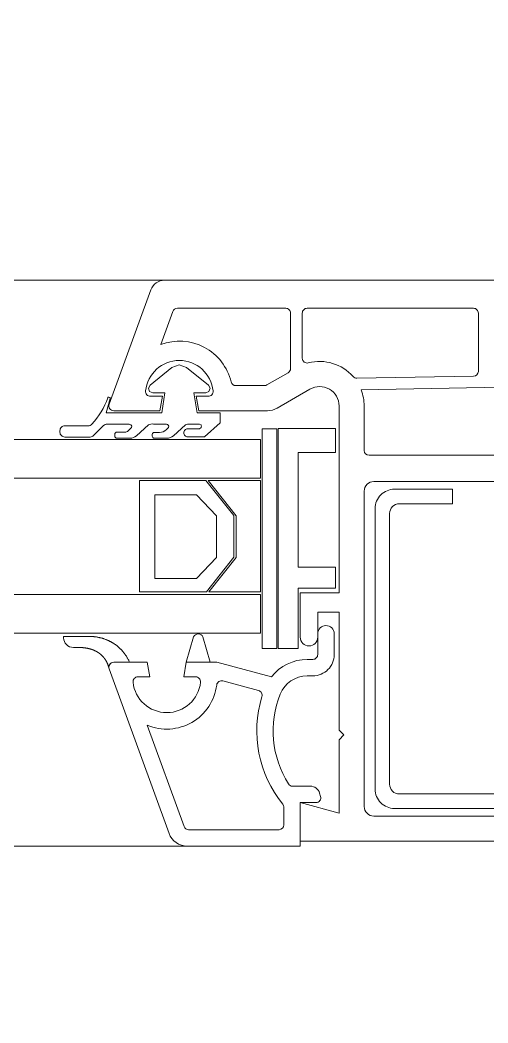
# Model space of a CAD drawing. Header units: millimetres. Extents: x 14753 to 45183, y 5640 to 19518.
# Drawn here: x 41549.9 to 41560.91, y 18254.61 to 18278.21 of the extents above; entities that cross this region are included whole.
import ezdxf

# ---------------------------------------------------------------- set-up
doc = ezdxf.new("R2010")
doc.units = ezdxf.units.MM
doc.linetypes.add('DASHDOT2', pattern=[0.5, 0.25, -0.125, 0, -0.125])
doc.linetypes.add('HIDDEN', pattern=[0.375, 0.25, -0.125])
for name, color, linetype in [('5', 5, 'HIDDEN'), ('CAM', 132, 'Continuous'), ('tarama', 253, 'Continuous')]:
    doc.layers.add(name, color=color, linetype=linetype)
doc.layers.add('pvc', color=253, linetype='Continuous', lineweight=9)

# ---------------------------------------------------------------- blocks, each defined once
blk = doc.blocks.new('A$C1A495F32')
at = {"layer": 'CAM', "lineweight": 5}
for points in [[(2.21912, 3.80201), (3.69153, 3.80201), (3.69153, 3.79187), (2.21912, 3.79187), (2.21912, 3.80201)], [(2.21912, 3.76148), (2.21912, 3.75135), (3.69153, 3.75135), (3.69153, 3.76148), (2.21912, 3.76148)]]:
    blk.add_lwpolyline(points, close=True, dxfattribs=at)
at = {"layer": 'pvc'}
for p, q in [((2.24424, 3.84366), (3.66641, 3.84366)), ((3.67236, 3.69563), (2.23829, 3.69563))]:
    blk.add_line(p, q, dxfattribs=at)
blk.add_lwpolyline([(3.83359, 3.84366), (3.66641, 3.84366, 0.315299), (3.66284, 3.84116), (3.65193, 3.8112, 0.520567), (3.65312, 3.8095), (3.6652, 3.8095), (3.66587, 3.81329), (3.66274, 3.81329, -0.443866), (3.66148, 3.81468, -0.904534), (3.67911, 3.81468, -0.443866), (3.67785, 3.81329), (3.67472, 3.81329), (3.67539, 3.8095), (3.69331, 3.8095, 0.131652), (3.69585, 3.81018), (3.70445, 3.81515, -0.57735), (3.71204, 3.81076), (3.71204, 3.76193), (3.70192, 3.76193), (3.70192, 3.75029, 1), (3.70648, 3.75029), (3.70648, 3.75687), (3.71205, 3.75687), (3.71205, 3.726), (3.71331, 3.72473), (3.71205, 3.72347), (3.71205, 3.7043), (3.70192, 3.70702), (3.70192, 3.6969), (3.79808, 3.6969)], format="xyb", dxfattribs=at)
blk.add_lwpolyline([(3.83359, 3.84366), (3.66641, 3.84366, 0.315299), (3.66284, 3.84116), (3.65193, 3.8112, 0.520567), (3.65312, 3.8095), (3.6652, 3.8095), (3.66587, 3.81329), (3.66274, 3.81329, -0.443866), (3.66148, 3.81468, -0.904534), (3.67911, 3.81468, -0.443866), (3.67785, 3.81329), (3.67472, 3.81329), (3.67539, 3.8095), (3.69331, 3.8095, 0.131652), (3.69585, 3.81018), (3.70445, 3.81515, -0.57735), (3.71204, 3.81076), (3.71204, 3.76193), (3.70192, 3.76193), (3.70192, 3.75029, 1), (3.70648, 3.75029), (3.70648, 3.75687), (3.71205, 3.75687), (3.71205, 3.726), (3.71331, 3.72473), (3.71205, 3.72347), (3.71205, 3.7043), (3.70192, 3.70702), (3.70192, 3.6969), (3.79808, 3.6969)], format="xyb", dxfattribs=at)
blk.add_lwpolyline([(3.83359, 3.84366), (3.66641, 3.84366, 0.315299), (3.66284, 3.84116), (3.65193, 3.8112, 0.520567), (3.65312, 3.8095), (3.6652, 3.8095), (3.66587, 3.81329), (3.66274, 3.81329, -0.443866), (3.66148, 3.81468, -0.904534), (3.67911, 3.81468, -0.443866), (3.67785, 3.81329), (3.67472, 3.81329), (3.67539, 3.8095), (3.69331, 3.8095, 0.131652), (3.69585, 3.81018), (3.70445, 3.81515, -0.57735), (3.71204, 3.81076), (3.71204, 3.76193), (3.70192, 3.76193), (3.70192, 3.75029, 1), (3.70648, 3.75029), (3.70648, 3.75687), (3.71205, 3.75687), (3.71205, 3.726), (3.71331, 3.72473), (3.71205, 3.72347), (3.71205, 3.7043), (3.70192, 3.70702), (3.70192, 3.6969), (3.79808, 3.6969)], format="xyb", dxfattribs=at)
blk.add_lwpolyline([(3.83359, 3.84366), (3.66641, 3.84366, 0.315299), (3.66284, 3.84116), (3.65193, 3.8112, 0.520567), (3.65312, 3.8095), (3.6652, 3.8095), (3.66587, 3.81329), (3.66274, 3.81329, -0.443866), (3.66148, 3.81468, -0.904534), (3.67911, 3.81468, -0.443866), (3.67785, 3.81329), (3.67472, 3.81329), (3.67539, 3.8095), (3.69331, 3.8095, 0.131652), (3.69585, 3.81018), (3.70445, 3.81515, -0.57735), (3.71204, 3.81076), (3.71204, 3.76193), (3.70192, 3.76193), (3.70192, 3.75029, 1), (3.70648, 3.75029), (3.70648, 3.75687), (3.71205, 3.75687), (3.71205, 3.726), (3.71331, 3.72473), (3.71205, 3.72347), (3.71205, 3.7043), (3.70192, 3.70702), (3.70192, 3.6969), (3.79808, 3.6969)], format="xyb", dxfattribs=at)
for points in [[(3.68383, 3.81705, 0.450092), (3.66544, 3.82684), (3.66858, 3.83549, -0.315299), (3.66977, 3.83632), (3.69813, 3.83632, -0.414214), (3.6994, 3.83505), (3.6994, 3.82055, -0.267949), (3.69876, 3.81946), (3.6932, 3.81625, -0.131653), (3.69257, 3.81608), (3.68506, 3.81608, -0.346804)], [(3.74724, 3.81856, 0.409111), (3.74848, 3.81982), (3.74848, 3.83505, 0.414214), (3.74722, 3.83632), (3.7037, 3.83632, 0.414214), (3.70243, 3.83505), (3.70243, 3.82324, 0.491786), (3.70402, 3.82202, -0.283854), (3.71572, 3.81845, 0.220037), (3.71669, 3.81803)], [(3.65218, 3.81269), (3.65119, 3.80893), (3.66571, 3.80893), (3.6665, 3.81416), (3.66337, 3.81416), (3.66252, 3.81453), (3.6622, 3.81538), (3.66262, 3.8162), (3.66837, 3.82079), (3.67026, 3.82148), (3.67214, 3.82079), (3.67792, 3.8162), (3.67832, 3.81538), (3.678, 3.81453), (3.67718, 3.81416), (3.67411, 3.81416), (3.67498, 3.80893), (3.68096, 3.80893), (3.68096, 3.80639), (3.67686, 3.8027), (3.67248, 3.8027, -0.414214), (3.67147, 3.80372), (3.67147, 3.80375, -0.414214), (3.67248, 3.80476), (3.67555, 3.80476), (3.67596, 3.80512, 0.256442), (3.67597, 3.80584), (3.67552, 3.806), (3.673, 3.806, 0.200244), (3.6719, 3.80579), (3.66872, 3.80298, -0.182831), (3.66704, 3.80234), (3.66371, 3.80234, -0.414214), (3.6632, 3.80285), (3.6632, 3.80333, -0.414214), (3.66371, 3.80384), (3.66512, 3.80384, 0.198912), (3.66691, 3.80458), (3.66745, 3.80512), (3.6675, 3.80552, 0.324018), (3.66668, 3.806), (3.66355, 3.806, 0.227955), (3.66225, 3.80579), (3.65906, 3.80297, -0.182831), (3.65738, 3.80234), (3.65392, 3.80234, -0.414214), (3.65342, 3.80284), (3.65342, 3.80341, -0.414214), (3.65392, 3.80391), (3.65602, 3.80391, 0.193544), (3.6569, 3.80427), (3.6578, 3.80512), (3.65785, 3.80552, 0.266487), (3.65716, 3.806), (3.65137, 3.806, 0.200732), (3.65045, 3.80562), (3.64788, 3.80301, -0.200732), (3.64698, 3.80264), (3.64034, 3.80264, -0.414214), (3.63907, 3.8039), (3.63907, 3.8043, -0.414214), (3.64034, 3.80556), (3.64646, 3.80556, 0.222295), (3.64744, 3.80602, 0.103845), (3.65157, 3.81292, -0.417627), (3.65189, 3.81307), (3.65203, 3.81302, -0.426607)], [(3.65218, 3.81269), (3.65119, 3.80893), (3.66571, 3.80893), (3.6665, 3.81416), (3.66337, 3.81416), (3.66252, 3.81453), (3.6622, 3.81538), (3.66262, 3.8162), (3.66837, 3.82079), (3.67026, 3.82148), (3.67214, 3.82079), (3.67792, 3.8162), (3.67832, 3.81538), (3.678, 3.81453), (3.67718, 3.81416), (3.67411, 3.81416), (3.67498, 3.80893), (3.68096, 3.80893), (3.68096, 3.80639), (3.67686, 3.8027), (3.67248, 3.8027, -0.414214), (3.67147, 3.80372), (3.67147, 3.80375, -0.414214), (3.67248, 3.80476), (3.67555, 3.80476), (3.67596, 3.80512, 0.256442), (3.67597, 3.80584), (3.67552, 3.806), (3.673, 3.806, 0.200244), (3.6719, 3.80579), (3.66872, 3.80298, -0.182831), (3.66704, 3.80234), (3.66371, 3.80234, -0.414214), (3.6632, 3.80285), (3.6632, 3.80333, -0.414214), (3.66371, 3.80384), (3.66512, 3.80384, 0.198912), (3.66691, 3.80458), (3.66745, 3.80512), (3.6675, 3.80552, 0.324018), (3.66668, 3.806), (3.66355, 3.806, 0.227955), (3.66225, 3.80579), (3.65906, 3.80297, -0.182831), (3.65738, 3.80234), (3.65392, 3.80234, -0.414214), (3.65342, 3.80284), (3.65342, 3.80341, -0.414214), (3.65392, 3.80391), (3.65602, 3.80391, 0.193544), (3.6569, 3.80427), (3.6578, 3.80512), (3.65785, 3.80552, 0.266487), (3.65716, 3.806), (3.65137, 3.806, 0.200732), (3.65045, 3.80562), (3.64788, 3.80301, -0.200732), (3.64698, 3.80264), (3.64034, 3.80264, -0.414214), (3.63907, 3.8039), (3.63907, 3.8043, -0.414214), (3.64034, 3.80556), (3.64646, 3.80556, 0.222295), (3.64744, 3.80602, 0.103845), (3.65157, 3.81292, -0.417627), (3.65189, 3.81307), (3.65203, 3.81302, -0.426607)], [(3.65218, 3.81269), (3.65119, 3.80893), (3.66571, 3.80893), (3.6665, 3.81416), (3.66337, 3.81416), (3.66252, 3.81453), (3.6622, 3.81538), (3.66262, 3.8162), (3.66837, 3.82079), (3.67026, 3.82148), (3.67214, 3.82079), (3.67792, 3.8162), (3.67832, 3.81538), (3.678, 3.81453), (3.67718, 3.81416), (3.67411, 3.81416), (3.67498, 3.80893), (3.68096, 3.80893), (3.68096, 3.80639), (3.67686, 3.8027), (3.67248, 3.8027, -0.414214), (3.67147, 3.80372), (3.67147, 3.80375, -0.414214), (3.67248, 3.80476), (3.67555, 3.80476), (3.67596, 3.80512, 0.256442), (3.67597, 3.80584), (3.67552, 3.806), (3.673, 3.806, 0.200244), (3.6719, 3.80579), (3.66872, 3.80298, -0.182831), (3.66704, 3.80234), (3.66371, 3.80234, -0.414214), (3.6632, 3.80285), (3.6632, 3.80333, -0.414214), (3.66371, 3.80384), (3.66512, 3.80384, 0.198912), (3.66691, 3.80458), (3.66745, 3.80512), (3.6675, 3.80552, 0.324018), (3.66668, 3.806), (3.66355, 3.806, 0.227955), (3.66225, 3.80579), (3.65906, 3.80297, -0.182831), (3.65738, 3.80234), (3.65392, 3.80234, -0.414214), (3.65342, 3.80284), (3.65342, 3.80341, -0.414214), (3.65392, 3.80391), (3.65602, 3.80391, 0.193544), (3.6569, 3.80427), (3.6578, 3.80512), (3.65785, 3.80552, 0.266487), (3.65716, 3.806), (3.65137, 3.806, 0.200732), (3.65045, 3.80562), (3.64788, 3.80301, -0.200732), (3.64698, 3.80264), (3.64034, 3.80264, -0.414214), (3.63907, 3.8039), (3.63907, 3.8043, -0.414214), (3.64034, 3.80556), (3.64646, 3.80556, 0.222295), (3.64744, 3.80602, 0.103845), (3.65157, 3.81292, -0.417627), (3.65189, 3.81307), (3.65203, 3.81302, -0.426607)], [(3.65218, 3.81269), (3.65119, 3.80893), (3.66571, 3.80893), (3.6665, 3.81416), (3.66337, 3.81416), (3.66252, 3.81453), (3.6622, 3.81538), (3.66262, 3.8162), (3.66837, 3.82079), (3.67026, 3.82148), (3.67214, 3.82079), (3.67792, 3.8162), (3.67832, 3.81538), (3.678, 3.81453), (3.67718, 3.81416), (3.67411, 3.81416), (3.67498, 3.80893), (3.68096, 3.80893), (3.68096, 3.80639), (3.67686, 3.8027), (3.67248, 3.8027, -0.414214), (3.67147, 3.80372), (3.67147, 3.80375, -0.414214), (3.67248, 3.80476), (3.67555, 3.80476), (3.67596, 3.80512, 0.256442), (3.67597, 3.80584), (3.67552, 3.806), (3.673, 3.806, 0.200244), (3.6719, 3.80579), (3.66872, 3.80298, -0.182831), (3.66704, 3.80234), (3.66371, 3.80234, -0.414214), (3.6632, 3.80285), (3.6632, 3.80333, -0.414214), (3.66371, 3.80384), (3.66512, 3.80384, 0.198912), (3.66691, 3.80458), (3.66745, 3.80512), (3.6675, 3.80552, 0.324018), (3.66668, 3.806), (3.66355, 3.806, 0.227955), (3.66225, 3.80579), (3.65906, 3.80297, -0.182831), (3.65738, 3.80234), (3.65392, 3.80234, -0.414214), (3.65342, 3.80284), (3.65342, 3.80341, -0.414214), (3.65392, 3.80391), (3.65602, 3.80391, 0.193544), (3.6569, 3.80427), (3.6578, 3.80512), (3.65785, 3.80552, 0.266487), (3.65716, 3.806), (3.65137, 3.806, 0.200732), (3.65045, 3.80562), (3.64788, 3.80301, -0.200732), (3.64698, 3.80264), (3.64034, 3.80264, -0.414214), (3.63907, 3.8039), (3.63907, 3.8043, -0.414214), (3.64034, 3.80556), (3.64646, 3.80556, 0.222295), (3.64744, 3.80602, 0.103845), (3.65157, 3.81292, -0.417627), (3.65189, 3.81307), (3.65203, 3.81302, -0.426607)], [(3.78011, 3.79786, 0.414214), (3.78138, 3.79912), (3.78138, 3.79912), (3.78138, 3.81076, -0.093612), (3.78218, 3.81501), (3.75, 3.81557), (3.71782, 3.81501, -0.093612), (3.71862, 3.81076), (3.71862, 3.79912, 0.414213), (3.71989, 3.79786)], [(3.71863, 3.70601), (3.71863, 3.78848, -0.414214), (3.72116, 3.79101), (3.77885, 3.79101, -0.414214), (3.78138, 3.78848), (3.78138, 3.70601, -0.414214), (3.77885, 3.70348), (3.72116, 3.70348, -0.414214)], [(3.72654, 3.70549), (3.77336, 3.70549, 0.414214), (3.77842, 3.71055), (3.77842, 3.78899), (3.77462, 3.78899), (3.77462, 3.71181, -0.414214), (3.77209, 3.70928), (3.72781, 3.70928, -0.414214), (3.72528, 3.71181), (3.72528, 3.78266, -0.414214), (3.72781, 3.78519), (3.74173, 3.78519), (3.74173, 3.78899), (3.72654, 3.78899, 0.414214), (3.72148, 3.78393), (3.72148, 3.71055, 0.414214)], [(3.69669, 3.7354), (3.69669, 3.7354, -0.307032), (3.70374, 3.74018), (3.70521, 3.74018, 0.414214), (3.71078, 3.74574), (3.71078, 3.75118, 1), (3.70647, 3.75118), (3.70647, 3.74574, -0.414214), (3.70521, 3.74448), (3.70374, 3.74448, 0.231342), (3.69435, 3.73989), (3.68011, 3.74371), (3.6721, 3.74371), (3.67143, 3.73991), (3.67456, 3.73991, -0.443865), (3.67582, 3.73852, -0.904534), (3.65819, 3.73852, -0.443867), (3.65945, 3.73991), (3.65945, 3.73991), (3.66258, 3.73991), (3.66191, 3.74371), (3.65312, 3.74371, 0.520567), (3.65193, 3.74201), (3.6676, 3.69896, 0.315299), (3.67236, 3.69563), (3.70192, 3.69563), (3.70192, 3.70702), (3.70603, 3.70702, 0.504041), (3.70724, 3.70865), (3.70698, 3.70953, 0.329751), (3.70456, 3.71132), (3.69988, 3.71132, -0.258321), (3.69881, 3.71191, -0.239114), (3.69669, 3.7354)], [(3.69669, 3.7354), (3.69669, 3.7354, -0.307032), (3.70374, 3.74018), (3.70521, 3.74018, 0.414214), (3.71078, 3.74574), (3.71078, 3.75118, 1), (3.70647, 3.75118), (3.70647, 3.74574, -0.414214), (3.70521, 3.74448), (3.70374, 3.74448, 0.231342), (3.69435, 3.73989), (3.68011, 3.74371), (3.6721, 3.74371), (3.67143, 3.73991), (3.67456, 3.73991, -0.443865), (3.67582, 3.73852, -0.904534), (3.65819, 3.73852, -0.443867), (3.65945, 3.73991), (3.65945, 3.73991), (3.66258, 3.73991), (3.66191, 3.74371), (3.65312, 3.74371, 0.520567), (3.65193, 3.74201), (3.6676, 3.69896, 0.315299), (3.67236, 3.69563), (3.70192, 3.69563), (3.70192, 3.70702), (3.70603, 3.70702, 0.504041), (3.70724, 3.70865), (3.70698, 3.70953, 0.329751), (3.70456, 3.71132), (3.69988, 3.71132, -0.258321), (3.69881, 3.71191, -0.239114), (3.69669, 3.7354)], [(3.69669, 3.7354), (3.69669, 3.7354, -0.307032), (3.70374, 3.74018), (3.70521, 3.74018, 0.414214), (3.71078, 3.74574), (3.71078, 3.75118, 1), (3.70647, 3.75118), (3.70647, 3.74574, -0.414214), (3.70521, 3.74448), (3.70374, 3.74448, 0.231342), (3.69435, 3.73989), (3.68011, 3.74371), (3.6721, 3.74371), (3.67143, 3.73991), (3.67456, 3.73991, -0.443865), (3.67582, 3.73852, -0.904534), (3.65819, 3.73852, -0.443867), (3.65945, 3.73991), (3.65945, 3.73991), (3.66258, 3.73991), (3.66191, 3.74371), (3.65312, 3.74371, 0.520567), (3.65193, 3.74201), (3.6676, 3.69896, 0.315299), (3.67236, 3.69563), (3.70192, 3.69563), (3.70192, 3.70702), (3.70603, 3.70702, 0.504041), (3.70724, 3.70865), (3.70698, 3.70953, 0.329751), (3.70456, 3.71132), (3.69988, 3.71132, -0.258321), (3.69881, 3.71191, -0.239114), (3.69669, 3.7354)], [(3.69669, 3.7354), (3.69669, 3.7354, -0.307032), (3.70374, 3.74018), (3.70521, 3.74018, 0.414214), (3.71078, 3.74574), (3.71078, 3.75118, 1), (3.70647, 3.75118), (3.70647, 3.74574, -0.414214), (3.70521, 3.74448), (3.70374, 3.74448, 0.231342), (3.69435, 3.73989), (3.68011, 3.74371), (3.6721, 3.74371), (3.67143, 3.73991), (3.67456, 3.73991, -0.443865), (3.67582, 3.73852, -0.904534), (3.65819, 3.73852, -0.443867), (3.65945, 3.73991), (3.65945, 3.73991), (3.66258, 3.73991), (3.66191, 3.74371), (3.65312, 3.74371, 0.520567), (3.65193, 3.74201), (3.6676, 3.69896, 0.315299), (3.67236, 3.69563), (3.70192, 3.69563), (3.70192, 3.70702), (3.70603, 3.70702, 0.504041), (3.70724, 3.70865), (3.70698, 3.70953, 0.329751), (3.70456, 3.71132), (3.69988, 3.71132, -0.258321), (3.69881, 3.71191, -0.239114), (3.69669, 3.7354)], [(3.6721, 3.74371), (3.67402, 3.75037, -0.630096), (3.67647, 3.75037), (3.67839, 3.74371)], [(3.6721, 3.74371), (3.67402, 3.75037, -0.630096), (3.67647, 3.75037), (3.67839, 3.74371)], [(3.6721, 3.74371), (3.67402, 3.75037, -0.630096), (3.67647, 3.75037), (3.67839, 3.74371)], [(3.6721, 3.74371), (3.67402, 3.75037, -0.630096), (3.67647, 3.75037), (3.67839, 3.74371)], [(3.65046, 3.74506), (3.65043, 3.74509), (3.6504, 3.74512), (3.65037, 3.74516), (3.65035, 3.74519), (3.65032, 3.74522), (3.65028, 3.74526), (3.65024, 3.74531), (3.65021, 3.74534), (3.65017, 3.74537), (3.65013, 3.74542), (3.6501, 3.74545), (3.65006, 3.74549), (3.65002, 3.74552), (3.64998, 3.74556), (3.64994, 3.7456), (3.64991, 3.74562), (3.64987, 3.74567), (3.64984, 3.74569), (3.64981, 3.74572), (3.64976, 3.74576), (3.64972, 3.7458), (3.64968, 3.74583), (3.64965, 3.74585), (3.64962, 3.74588), (3.64958, 3.74591), (3.64955, 3.74593), (3.6495, 3.74597), (3.64948, 3.74599), (3.64943, 3.74603), (3.64939, 3.74605), (3.64935, 3.74608), (3.64932, 3.74611), (3.64928, 3.74614), (3.64924, 3.74616), (3.6492, 3.74619), (3.64917, 3.74621), (3.64913, 3.74624), (3.64908, 3.74627), (3.64904, 3.74629), (3.64901, 3.74631), (3.64897, 3.74634), (3.64894, 3.74636), (3.6489, 3.74638), (3.64888, 3.7464), (3.64884, 3.74642), (3.64881, 3.74644), (3.64877, 3.74646), (3.64873, 3.74649), (3.64869, 3.74651), (3.64864, 3.74653), (3.64859, 3.74656), (3.64855, 3.74658), (3.6485, 3.74661), (3.64846, 3.74663), (3.64843, 3.74665), (3.64839, 3.74667), (3.64835, 3.74668), (3.64832, 3.7467), (3.64826, 3.74673), (3.64824, 3.74674), (3.64818, 3.74676), (3.64812, 3.74679), (3.64807, 3.74681), (3.64804, 3.74683), (3.648, 3.74685), (3.64796, 3.74686), (3.64792, 3.74688), (3.64788, 3.7469), (3.64784, 3.74691), (3.64779, 3.74694), (3.64774, 3.74695), (3.64771, 3.74696), (3.64768, 3.74698), (3.64764, 3.74699), (3.64759, 3.74701), (3.64754, 3.74703), (3.6475, 3.74704), (3.64747, 3.74705), (3.64742, 3.74707), (3.64738, 3.74708), (3.64733, 3.7471), (3.64729, 3.74711), (3.64725, 3.74713), (3.6472, 3.74714), (3.64716, 3.74715), (3.64712, 3.74717), (3.64708, 3.74718), (3.64704, 3.74719), (3.647, 3.7472), (3.64696, 3.74721), (3.64692, 3.74722), (3.64688, 3.74723), (3.64684, 3.74725), (3.64679, 3.74726), (3.64676, 3.74727), (3.64671, 3.74728), (3.64666, 3.74729), (3.64662, 3.7473), (3.64657, 3.74731), (3.64653, 3.74732), (3.64647, 3.74734), (3.64643, 3.74734), (3.6464, 3.74735), (3.64636, 3.74736), (3.64633, 3.74737), (3.64628, 3.74738), (3.64623, 3.74739), (3.64618, 3.7474), (3.64613, 3.74741), (3.64608, 3.74741), (3.64604, 3.74742), (3.646, 3.74743), (3.64596, 3.74743), (3.6459, 3.74744), (3.64587, 3.74745), (3.64583, 3.74745), (3.64579, 3.74746), (3.64574, 3.74747), (3.64571, 3.74747), (3.64567, 3.74748), (3.64562, 3.74749), (3.64556, 3.74749), (3.64551, 3.7475), (3.64546, 3.74751), (3.64541, 3.74751), (3.64535, 3.74752), (3.64531, 3.74752), (3.64527, 3.74753), (3.64519, 3.74753), (3.64513, 3.74754), (3.64506, 3.74755), (3.64501, 3.74755), (3.64495, 3.74756), (3.64489, 3.74756), (3.64485, 3.74756), (3.6448, 3.74757), (3.64475, 3.74757), (3.64469, 3.74757), (3.64464, 3.74757), (3.64458, 3.74758), (3.64455, 3.74758), (3.6445, 3.74758), (3.64445, 3.74758), (3.64439, 3.74758), (3.64432, 3.74759), (3.64427, 3.74759), (3.64422, 3.74759), (3.64418, 3.74759), (3.64412, 3.74759), (3.64407, 3.74759), (3.64402, 3.74759), (3.64397, 3.74759), (3.64392, 3.74759), (3.64385, 3.74759), (3.64257, 3.74759, -0.414214), (3.64004, 3.75012), (3.64004, 3.7505), (3.6472, 3.7505), (3.64748, 3.75048), (3.6478, 3.75045), (3.64797, 3.75043), (3.64806, 3.75042), (3.64816, 3.75041), (3.64836, 3.75038), (3.64863, 3.75034), (3.64881, 3.75031), (3.649, 3.75028), (3.64917, 3.75024), (3.64939, 3.75019), (3.64954, 3.75016), (3.6497, 3.75012), (3.64983, 3.75008), (3.64998, 3.75004), (3.65016, 3.74999), (3.65029, 3.74995), (3.65042, 3.74991), (3.65058, 3.74986), (3.6508, 3.74978), (3.65098, 3.74972), (3.65114, 3.74965), (3.65131, 3.74958), (3.65145, 3.74953), (3.65162, 3.74945), (3.65177, 3.74938), (3.65182, 3.74936), (3.65192, 3.74931), (3.65204, 3.74926), (3.65215, 3.7492), (3.65226, 3.74914), (3.65237, 3.74909), (3.65245, 3.74904), (3.65258, 3.74897), (3.65268, 3.74891), (3.65274, 3.74887), (3.65283, 3.74882), (3.65292, 3.74877), (3.65302, 3.74871), (3.65313, 3.74864), (3.65322, 3.74858), (3.65334, 3.7485), (3.65344, 3.74843), (3.65356, 3.74835), (3.65369, 3.74825), (3.65381, 3.74816), (3.65392, 3.74808), (3.65403, 3.748), (3.65413, 3.74791), (3.65424, 3.74782), (3.65433, 3.74774), (3.65441, 3.74767), (3.65451, 3.74759), (3.65458, 3.74752), (3.65466, 3.74745), (3.65475, 3.74737), (3.65484, 3.74728), (3.65493, 3.74719), (3.65497, 3.74715), (3.65508, 3.74704), (3.65516, 3.74696), (3.65524, 3.74687), (3.65531, 3.7468), (3.65537, 3.74672), (3.65547, 3.74661), (3.65554, 3.74653), (3.65563, 3.74643), (3.65572, 3.74631), (3.65579, 3.74623), (3.65585, 3.74615), (3.65596, 3.74601), (3.65606, 3.74588), (3.65614, 3.74575), (3.65624, 3.74562), (3.65633, 3.74549), (3.65643, 3.74533), (3.65652, 3.74518), (3.6566, 3.74505), (3.65669, 3.74489), (3.65677, 3.74476), (3.65684, 3.74463), (3.65692, 3.74448), (3.65698, 3.74435), (3.65704, 3.74424), (3.65711, 3.74409), (3.65717, 3.74395), (3.65721, 3.74387), (3.65725, 3.74378), (3.65728, 3.74371), (3.65312, 3.74371, 0.451432), (3.65187, 3.74228), (3.65186, 3.74233), (3.65185, 3.74235), (3.65184, 3.74239), (3.65183, 3.74242), (3.65181, 3.74248), (3.6518, 3.74252), (3.65179, 3.74257), (3.65177, 3.74261), (3.65176, 3.74265), (3.65175, 3.7427), (3.65173, 3.74274), (3.65172, 3.74279), (3.6517, 3.74285), (3.65168, 3.74291), (3.65166, 3.74297), (3.65164, 3.74301), (3.65163, 3.74304), (3.65161, 3.74308), (3.65158, 3.74316), (3.65157, 3.7432), (3.65155, 3.74325), (3.65153, 3.74329), (3.65152, 3.74333), (3.6515, 3.74337), (3.65149, 3.74339), (3.65145, 3.74348), (3.65143, 3.74352), (3.65142, 3.74356), (3.65139, 3.74361), (3.65138, 3.74364), (3.65135, 3.74369), (3.65133, 3.74373), (3.65131, 3.74378), (3.65127, 3.74384), (3.65125, 3.74388), (3.65122, 3.74394), (3.65119, 3.74399), (3.65116, 3.74406), (3.65113, 3.7441), (3.6511, 3.74416), (3.65106, 3.74422), (3.65104, 3.74425), (3.65102, 3.74429), (3.65098, 3.74435), (3.65095, 3.74439), (3.65093, 3.74442), (3.65089, 3.7445), (3.65086, 3.74453), (3.65083, 3.74457), (3.65079, 3.74463), (3.65076, 3.74467), (3.65073, 3.74471), (3.65071, 3.74475), (3.65068, 3.74479), (3.65064, 3.74484), (3.65061, 3.74488), (3.65058, 3.74491), (3.65056, 3.74494), (3.65053, 3.74497), (3.6505, 3.74501)], [(3.65046, 3.74506), (3.65043, 3.74509), (3.6504, 3.74512), (3.65037, 3.74516), (3.65035, 3.74519), (3.65032, 3.74522), (3.65028, 3.74526), (3.65024, 3.74531), (3.65021, 3.74534), (3.65017, 3.74537), (3.65013, 3.74542), (3.6501, 3.74545), (3.65006, 3.74549), (3.65002, 3.74552), (3.64998, 3.74556), (3.64994, 3.7456), (3.64991, 3.74562), (3.64987, 3.74567), (3.64984, 3.74569), (3.64981, 3.74572), (3.64976, 3.74576), (3.64972, 3.7458), (3.64968, 3.74583), (3.64965, 3.74585), (3.64962, 3.74588), (3.64958, 3.74591), (3.64955, 3.74593), (3.6495, 3.74597), (3.64948, 3.74599), (3.64943, 3.74603), (3.64939, 3.74605), (3.64935, 3.74608), (3.64932, 3.74611), (3.64928, 3.74614), (3.64924, 3.74616), (3.6492, 3.74619), (3.64917, 3.74621), (3.64913, 3.74624), (3.64908, 3.74627), (3.64904, 3.74629), (3.64901, 3.74631), (3.64897, 3.74634), (3.64894, 3.74636), (3.6489, 3.74638), (3.64888, 3.7464), (3.64884, 3.74642), (3.64881, 3.74644), (3.64877, 3.74646), (3.64873, 3.74649), (3.64869, 3.74651), (3.64864, 3.74653), (3.64859, 3.74656), (3.64855, 3.74658), (3.6485, 3.74661), (3.64846, 3.74663), (3.64843, 3.74665), (3.64839, 3.74667), (3.64835, 3.74668), (3.64832, 3.7467), (3.64826, 3.74673), (3.64824, 3.74674), (3.64818, 3.74676), (3.64812, 3.74679), (3.64807, 3.74681), (3.64804, 3.74683), (3.648, 3.74685), (3.64796, 3.74686), (3.64792, 3.74688), (3.64788, 3.7469), (3.64784, 3.74691), (3.64779, 3.74694), (3.64774, 3.74695), (3.64771, 3.74696), (3.64768, 3.74698), (3.64764, 3.74699), (3.64759, 3.74701), (3.64754, 3.74703), (3.6475, 3.74704), (3.64747, 3.74705), (3.64742, 3.74707), (3.64738, 3.74708), (3.64733, 3.7471), (3.64729, 3.74711), (3.64725, 3.74713), (3.6472, 3.74714), (3.64716, 3.74715), (3.64712, 3.74717), (3.64708, 3.74718), (3.64704, 3.74719), (3.647, 3.7472), (3.64696, 3.74721), (3.64692, 3.74722), (3.64688, 3.74723), (3.64684, 3.74725), (3.64679, 3.74726), (3.64676, 3.74727), (3.64671, 3.74728), (3.64666, 3.74729), (3.64662, 3.7473), (3.64657, 3.74731), (3.64653, 3.74732), (3.64647, 3.74734), (3.64643, 3.74734), (3.6464, 3.74735), (3.64636, 3.74736), (3.64633, 3.74737), (3.64628, 3.74738), (3.64623, 3.74739), (3.64618, 3.7474), (3.64613, 3.74741), (3.64608, 3.74741), (3.64604, 3.74742), (3.646, 3.74743), (3.64596, 3.74743), (3.6459, 3.74744), (3.64587, 3.74745), (3.64583, 3.74745), (3.64579, 3.74746), (3.64574, 3.74747), (3.64571, 3.74747), (3.64567, 3.74748), (3.64562, 3.74749), (3.64556, 3.74749), (3.64551, 3.7475), (3.64546, 3.74751), (3.64541, 3.74751), (3.64535, 3.74752), (3.64531, 3.74752), (3.64527, 3.74753), (3.64519, 3.74753), (3.64513, 3.74754), (3.64506, 3.74755), (3.64501, 3.74755), (3.64495, 3.74756), (3.64489, 3.74756), (3.64485, 3.74756), (3.6448, 3.74757), (3.64475, 3.74757), (3.64469, 3.74757), (3.64464, 3.74757), (3.64458, 3.74758), (3.64455, 3.74758), (3.6445, 3.74758), (3.64445, 3.74758), (3.64439, 3.74758), (3.64432, 3.74759), (3.64427, 3.74759), (3.64422, 3.74759), (3.64418, 3.74759), (3.64412, 3.74759), (3.64407, 3.74759), (3.64402, 3.74759), (3.64397, 3.74759), (3.64392, 3.74759), (3.64385, 3.74759), (3.64257, 3.74759, -0.414214), (3.64004, 3.75012), (3.64004, 3.7505), (3.6472, 3.7505), (3.64748, 3.75048), (3.6478, 3.75045), (3.64797, 3.75043), (3.64806, 3.75042), (3.64816, 3.75041), (3.64836, 3.75038), (3.64863, 3.75034), (3.64881, 3.75031), (3.649, 3.75028), (3.64917, 3.75024), (3.64939, 3.75019), (3.64954, 3.75016), (3.6497, 3.75012), (3.64983, 3.75008), (3.64998, 3.75004), (3.65016, 3.74999), (3.65029, 3.74995), (3.65042, 3.74991), (3.65058, 3.74986), (3.6508, 3.74978), (3.65098, 3.74972), (3.65114, 3.74965), (3.65131, 3.74958), (3.65145, 3.74953), (3.65162, 3.74945), (3.65177, 3.74938), (3.65182, 3.74936), (3.65192, 3.74931), (3.65204, 3.74926), (3.65215, 3.7492), (3.65226, 3.74914), (3.65237, 3.74909), (3.65245, 3.74904), (3.65258, 3.74897), (3.65268, 3.74891), (3.65274, 3.74887), (3.65283, 3.74882), (3.65292, 3.74877), (3.65302, 3.74871), (3.65313, 3.74864), (3.65322, 3.74858), (3.65334, 3.7485), (3.65344, 3.74843), (3.65356, 3.74835), (3.65369, 3.74825), (3.65381, 3.74816), (3.65392, 3.74808), (3.65403, 3.748), (3.65413, 3.74791), (3.65424, 3.74782), (3.65433, 3.74774), (3.65441, 3.74767), (3.65451, 3.74759), (3.65458, 3.74752), (3.65466, 3.74745), (3.65475, 3.74737), (3.65484, 3.74728), (3.65493, 3.74719), (3.65497, 3.74715), (3.65508, 3.74704), (3.65516, 3.74696), (3.65524, 3.74687), (3.65531, 3.7468), (3.65537, 3.74672), (3.65547, 3.74661), (3.65554, 3.74653), (3.65563, 3.74643), (3.65572, 3.74631), (3.65579, 3.74623), (3.65585, 3.74615), (3.65596, 3.74601), (3.65606, 3.74588), (3.65614, 3.74575), (3.65624, 3.74562), (3.65633, 3.74549), (3.65643, 3.74533), (3.65652, 3.74518), (3.6566, 3.74505), (3.65669, 3.74489), (3.65677, 3.74476), (3.65684, 3.74463), (3.65692, 3.74448), (3.65698, 3.74435), (3.65704, 3.74424), (3.65711, 3.74409), (3.65717, 3.74395), (3.65721, 3.74387), (3.65725, 3.74378), (3.65728, 3.74371), (3.65312, 3.74371, 0.451432), (3.65187, 3.74228), (3.65186, 3.74233), (3.65185, 3.74235), (3.65184, 3.74239), (3.65183, 3.74242), (3.65181, 3.74248), (3.6518, 3.74252), (3.65179, 3.74257), (3.65177, 3.74261), (3.65176, 3.74265), (3.65175, 3.7427), (3.65173, 3.74274), (3.65172, 3.74279), (3.6517, 3.74285), (3.65168, 3.74291), (3.65166, 3.74297), (3.65164, 3.74301), (3.65163, 3.74304), (3.65161, 3.74308), (3.65158, 3.74316), (3.65157, 3.7432), (3.65155, 3.74325), (3.65153, 3.74329), (3.65152, 3.74333), (3.6515, 3.74337), (3.65149, 3.74339), (3.65145, 3.74348), (3.65143, 3.74352), (3.65142, 3.74356), (3.65139, 3.74361), (3.65138, 3.74364), (3.65135, 3.74369), (3.65133, 3.74373), (3.65131, 3.74378), (3.65127, 3.74384), (3.65125, 3.74388), (3.65122, 3.74394), (3.65119, 3.74399), (3.65116, 3.74406), (3.65113, 3.7441), (3.6511, 3.74416), (3.65106, 3.74422), (3.65104, 3.74425), (3.65102, 3.74429), (3.65098, 3.74435), (3.65095, 3.74439), (3.65093, 3.74442), (3.65089, 3.7445), (3.65086, 3.74453), (3.65083, 3.74457), (3.65079, 3.74463), (3.65076, 3.74467), (3.65073, 3.74471), (3.65071, 3.74475), (3.65068, 3.74479), (3.65064, 3.74484), (3.65061, 3.74488), (3.65058, 3.74491), (3.65056, 3.74494), (3.65053, 3.74497), (3.6505, 3.74501)], [(3.65046, 3.74506), (3.65043, 3.74509), (3.6504, 3.74512), (3.65037, 3.74516), (3.65035, 3.74519), (3.65032, 3.74522), (3.65028, 3.74526), (3.65024, 3.74531), (3.65021, 3.74534), (3.65017, 3.74537), (3.65013, 3.74542), (3.6501, 3.74545), (3.65006, 3.74549), (3.65002, 3.74552), (3.64998, 3.74556), (3.64994, 3.7456), (3.64991, 3.74562), (3.64987, 3.74567), (3.64984, 3.74569), (3.64981, 3.74572), (3.64976, 3.74576), (3.64972, 3.7458), (3.64968, 3.74583), (3.64965, 3.74585), (3.64962, 3.74588), (3.64958, 3.74591), (3.64955, 3.74593), (3.6495, 3.74597), (3.64948, 3.74599), (3.64943, 3.74603), (3.64939, 3.74605), (3.64935, 3.74608), (3.64932, 3.74611), (3.64928, 3.74614), (3.64924, 3.74616), (3.6492, 3.74619), (3.64917, 3.74621), (3.64913, 3.74624), (3.64908, 3.74627), (3.64904, 3.74629), (3.64901, 3.74631), (3.64897, 3.74634), (3.64894, 3.74636), (3.6489, 3.74638), (3.64888, 3.7464), (3.64884, 3.74642), (3.64881, 3.74644), (3.64877, 3.74646), (3.64873, 3.74649), (3.64869, 3.74651), (3.64864, 3.74653), (3.64859, 3.74656), (3.64855, 3.74658), (3.6485, 3.74661), (3.64846, 3.74663), (3.64843, 3.74665), (3.64839, 3.74667), (3.64835, 3.74668), (3.64832, 3.7467), (3.64826, 3.74673), (3.64824, 3.74674), (3.64818, 3.74676), (3.64812, 3.74679), (3.64807, 3.74681), (3.64804, 3.74683), (3.648, 3.74685), (3.64796, 3.74686), (3.64792, 3.74688), (3.64788, 3.7469), (3.64784, 3.74691), (3.64779, 3.74694), (3.64774, 3.74695), (3.64771, 3.74696), (3.64768, 3.74698), (3.64764, 3.74699), (3.64759, 3.74701), (3.64754, 3.74703), (3.6475, 3.74704), (3.64747, 3.74705), (3.64742, 3.74707), (3.64738, 3.74708), (3.64733, 3.7471), (3.64729, 3.74711), (3.64725, 3.74713), (3.6472, 3.74714), (3.64716, 3.74715), (3.64712, 3.74717), (3.64708, 3.74718), (3.64704, 3.74719), (3.647, 3.7472), (3.64696, 3.74721), (3.64692, 3.74722), (3.64688, 3.74723), (3.64684, 3.74725), (3.64679, 3.74726), (3.64676, 3.74727), (3.64671, 3.74728), (3.64666, 3.74729), (3.64662, 3.7473), (3.64657, 3.74731), (3.64653, 3.74732), (3.64647, 3.74734), (3.64643, 3.74734), (3.6464, 3.74735), (3.64636, 3.74736), (3.64633, 3.74737), (3.64628, 3.74738), (3.64623, 3.74739), (3.64618, 3.7474), (3.64613, 3.74741), (3.64608, 3.74741), (3.64604, 3.74742), (3.646, 3.74743), (3.64596, 3.74743), (3.6459, 3.74744), (3.64587, 3.74745), (3.64583, 3.74745), (3.64579, 3.74746), (3.64574, 3.74747), (3.64571, 3.74747), (3.64567, 3.74748), (3.64562, 3.74749), (3.64556, 3.74749), (3.64551, 3.7475), (3.64546, 3.74751), (3.64541, 3.74751), (3.64535, 3.74752), (3.64531, 3.74752), (3.64527, 3.74753), (3.64519, 3.74753), (3.64513, 3.74754), (3.64506, 3.74755), (3.64501, 3.74755), (3.64495, 3.74756), (3.64489, 3.74756), (3.64485, 3.74756), (3.6448, 3.74757), (3.64475, 3.74757), (3.64469, 3.74757), (3.64464, 3.74757), (3.64458, 3.74758), (3.64455, 3.74758), (3.6445, 3.74758), (3.64445, 3.74758), (3.64439, 3.74758), (3.64432, 3.74759), (3.64427, 3.74759), (3.64422, 3.74759), (3.64418, 3.74759), (3.64412, 3.74759), (3.64407, 3.74759), (3.64402, 3.74759), (3.64397, 3.74759), (3.64392, 3.74759), (3.64385, 3.74759), (3.64257, 3.74759, -0.414214), (3.64004, 3.75012), (3.64004, 3.7505), (3.6472, 3.7505), (3.64748, 3.75048), (3.6478, 3.75045), (3.64797, 3.75043), (3.64806, 3.75042), (3.64816, 3.75041), (3.64836, 3.75038), (3.64863, 3.75034), (3.64881, 3.75031), (3.649, 3.75028), (3.64917, 3.75024), (3.64939, 3.75019), (3.64954, 3.75016), (3.6497, 3.75012), (3.64983, 3.75008), (3.64998, 3.75004), (3.65016, 3.74999), (3.65029, 3.74995), (3.65042, 3.74991), (3.65058, 3.74986), (3.6508, 3.74978), (3.65098, 3.74972), (3.65114, 3.74965), (3.65131, 3.74958), (3.65145, 3.74953), (3.65162, 3.74945), (3.65177, 3.74938), (3.65182, 3.74936), (3.65192, 3.74931), (3.65204, 3.74926), (3.65215, 3.7492), (3.65226, 3.74914), (3.65237, 3.74909), (3.65245, 3.74904), (3.65258, 3.74897), (3.65268, 3.74891), (3.65274, 3.74887), (3.65283, 3.74882), (3.65292, 3.74877), (3.65302, 3.74871), (3.65313, 3.74864), (3.65322, 3.74858), (3.65334, 3.7485), (3.65344, 3.74843), (3.65356, 3.74835), (3.65369, 3.74825), (3.65381, 3.74816), (3.65392, 3.74808), (3.65403, 3.748), (3.65413, 3.74791), (3.65424, 3.74782), (3.65433, 3.74774), (3.65441, 3.74767), (3.65451, 3.74759), (3.65458, 3.74752), (3.65466, 3.74745), (3.65475, 3.74737), (3.65484, 3.74728), (3.65493, 3.74719), (3.65497, 3.74715), (3.65508, 3.74704), (3.65516, 3.74696), (3.65524, 3.74687), (3.65531, 3.7468), (3.65537, 3.74672), (3.65547, 3.74661), (3.65554, 3.74653), (3.65563, 3.74643), (3.65572, 3.74631), (3.65579, 3.74623), (3.65585, 3.74615), (3.65596, 3.74601), (3.65606, 3.74588), (3.65614, 3.74575), (3.65624, 3.74562), (3.65633, 3.74549), (3.65643, 3.74533), (3.65652, 3.74518), (3.6566, 3.74505), (3.65669, 3.74489), (3.65677, 3.74476), (3.65684, 3.74463), (3.65692, 3.74448), (3.65698, 3.74435), (3.65704, 3.74424), (3.65711, 3.74409), (3.65717, 3.74395), (3.65721, 3.74387), (3.65725, 3.74378), (3.65728, 3.74371), (3.65312, 3.74371, 0.451432), (3.65187, 3.74228), (3.65186, 3.74233), (3.65185, 3.74235), (3.65184, 3.74239), (3.65183, 3.74242), (3.65181, 3.74248), (3.6518, 3.74252), (3.65179, 3.74257), (3.65177, 3.74261), (3.65176, 3.74265), (3.65175, 3.7427), (3.65173, 3.74274), (3.65172, 3.74279), (3.6517, 3.74285), (3.65168, 3.74291), (3.65166, 3.74297), (3.65164, 3.74301), (3.65163, 3.74304), (3.65161, 3.74308), (3.65158, 3.74316), (3.65157, 3.7432), (3.65155, 3.74325), (3.65153, 3.74329), (3.65152, 3.74333), (3.6515, 3.74337), (3.65149, 3.74339), (3.65145, 3.74348), (3.65143, 3.74352), (3.65142, 3.74356), (3.65139, 3.74361), (3.65138, 3.74364), (3.65135, 3.74369), (3.65133, 3.74373), (3.65131, 3.74378), (3.65127, 3.74384), (3.65125, 3.74388), (3.65122, 3.74394), (3.65119, 3.74399), (3.65116, 3.74406), (3.65113, 3.7441), (3.6511, 3.74416), (3.65106, 3.74422), (3.65104, 3.74425), (3.65102, 3.74429), (3.65098, 3.74435), (3.65095, 3.74439), (3.65093, 3.74442), (3.65089, 3.7445), (3.65086, 3.74453), (3.65083, 3.74457), (3.65079, 3.74463), (3.65076, 3.74467), (3.65073, 3.74471), (3.65071, 3.74475), (3.65068, 3.74479), (3.65064, 3.74484), (3.65061, 3.74488), (3.65058, 3.74491), (3.65056, 3.74494), (3.65053, 3.74497), (3.6505, 3.74501)], [(3.65046, 3.74506), (3.65043, 3.74509), (3.6504, 3.74512), (3.65037, 3.74516), (3.65035, 3.74519), (3.65032, 3.74522), (3.65028, 3.74526), (3.65024, 3.74531), (3.65021, 3.74534), (3.65017, 3.74537), (3.65013, 3.74542), (3.6501, 3.74545), (3.65006, 3.74549), (3.65002, 3.74552), (3.64998, 3.74556), (3.64994, 3.7456), (3.64991, 3.74562), (3.64987, 3.74567), (3.64984, 3.74569), (3.64981, 3.74572), (3.64976, 3.74576), (3.64972, 3.7458), (3.64968, 3.74583), (3.64965, 3.74585), (3.64962, 3.74588), (3.64958, 3.74591), (3.64955, 3.74593), (3.6495, 3.74597), (3.64948, 3.74599), (3.64943, 3.74603), (3.64939, 3.74605), (3.64935, 3.74608), (3.64932, 3.74611), (3.64928, 3.74614), (3.64924, 3.74616), (3.6492, 3.74619), (3.64917, 3.74621), (3.64913, 3.74624), (3.64908, 3.74627), (3.64904, 3.74629), (3.64901, 3.74631), (3.64897, 3.74634), (3.64894, 3.74636), (3.6489, 3.74638), (3.64888, 3.7464), (3.64884, 3.74642), (3.64881, 3.74644), (3.64877, 3.74646), (3.64873, 3.74649), (3.64869, 3.74651), (3.64864, 3.74653), (3.64859, 3.74656), (3.64855, 3.74658), (3.6485, 3.74661), (3.64846, 3.74663), (3.64843, 3.74665), (3.64839, 3.74667), (3.64835, 3.74668), (3.64832, 3.7467), (3.64826, 3.74673), (3.64824, 3.74674), (3.64818, 3.74676), (3.64812, 3.74679), (3.64807, 3.74681), (3.64804, 3.74683), (3.648, 3.74685), (3.64796, 3.74686), (3.64792, 3.74688), (3.64788, 3.7469), (3.64784, 3.74691), (3.64779, 3.74694), (3.64774, 3.74695), (3.64771, 3.74696), (3.64768, 3.74698), (3.64764, 3.74699), (3.64759, 3.74701), (3.64754, 3.74703), (3.6475, 3.74704), (3.64747, 3.74705), (3.64742, 3.74707), (3.64738, 3.74708), (3.64733, 3.7471), (3.64729, 3.74711), (3.64725, 3.74713), (3.6472, 3.74714), (3.64716, 3.74715), (3.64712, 3.74717), (3.64708, 3.74718), (3.64704, 3.74719), (3.647, 3.7472), (3.64696, 3.74721), (3.64692, 3.74722), (3.64688, 3.74723), (3.64684, 3.74725), (3.64679, 3.74726), (3.64676, 3.74727), (3.64671, 3.74728), (3.64666, 3.74729), (3.64662, 3.7473), (3.64657, 3.74731), (3.64653, 3.74732), (3.64647, 3.74734), (3.64643, 3.74734), (3.6464, 3.74735), (3.64636, 3.74736), (3.64633, 3.74737), (3.64628, 3.74738), (3.64623, 3.74739), (3.64618, 3.7474), (3.64613, 3.74741), (3.64608, 3.74741), (3.64604, 3.74742), (3.646, 3.74743), (3.64596, 3.74743), (3.6459, 3.74744), (3.64587, 3.74745), (3.64583, 3.74745), (3.64579, 3.74746), (3.64574, 3.74747), (3.64571, 3.74747), (3.64567, 3.74748), (3.64562, 3.74749), (3.64556, 3.74749), (3.64551, 3.7475), (3.64546, 3.74751), (3.64541, 3.74751), (3.64535, 3.74752), (3.64531, 3.74752), (3.64527, 3.74753), (3.64519, 3.74753), (3.64513, 3.74754), (3.64506, 3.74755), (3.64501, 3.74755), (3.64495, 3.74756), (3.64489, 3.74756), (3.64485, 3.74756), (3.6448, 3.74757), (3.64475, 3.74757), (3.64469, 3.74757), (3.64464, 3.74757), (3.64458, 3.74758), (3.64455, 3.74758), (3.6445, 3.74758), (3.64445, 3.74758), (3.64439, 3.74758), (3.64432, 3.74759), (3.64427, 3.74759), (3.64422, 3.74759), (3.64418, 3.74759), (3.64412, 3.74759), (3.64407, 3.74759), (3.64402, 3.74759), (3.64397, 3.74759), (3.64392, 3.74759), (3.64385, 3.74759), (3.64257, 3.74759, -0.414214), (3.64004, 3.75012), (3.64004, 3.7505), (3.6472, 3.7505), (3.64748, 3.75048), (3.6478, 3.75045), (3.64797, 3.75043), (3.64806, 3.75042), (3.64816, 3.75041), (3.64836, 3.75038), (3.64863, 3.75034), (3.64881, 3.75031), (3.649, 3.75028), (3.64917, 3.75024), (3.64939, 3.75019), (3.64954, 3.75016), (3.6497, 3.75012), (3.64983, 3.75008), (3.64998, 3.75004), (3.65016, 3.74999), (3.65029, 3.74995), (3.65042, 3.74991), (3.65058, 3.74986), (3.6508, 3.74978), (3.65098, 3.74972), (3.65114, 3.74965), (3.65131, 3.74958), (3.65145, 3.74953), (3.65162, 3.74945), (3.65177, 3.74938), (3.65182, 3.74936), (3.65192, 3.74931), (3.65204, 3.74926), (3.65215, 3.7492), (3.65226, 3.74914), (3.65237, 3.74909), (3.65245, 3.74904), (3.65258, 3.74897), (3.65268, 3.74891), (3.65274, 3.74887), (3.65283, 3.74882), (3.65292, 3.74877), (3.65302, 3.74871), (3.65313, 3.74864), (3.65322, 3.74858), (3.65334, 3.7485), (3.65344, 3.74843), (3.65356, 3.74835), (3.65369, 3.74825), (3.65381, 3.74816), (3.65392, 3.74808), (3.65403, 3.748), (3.65413, 3.74791), (3.65424, 3.74782), (3.65433, 3.74774), (3.65441, 3.74767), (3.65451, 3.74759), (3.65458, 3.74752), (3.65466, 3.74745), (3.65475, 3.74737), (3.65484, 3.74728), (3.65493, 3.74719), (3.65497, 3.74715), (3.65508, 3.74704), (3.65516, 3.74696), (3.65524, 3.74687), (3.65531, 3.7468), (3.65537, 3.74672), (3.65547, 3.74661), (3.65554, 3.74653), (3.65563, 3.74643), (3.65572, 3.74631), (3.65579, 3.74623), (3.65585, 3.74615), (3.65596, 3.74601), (3.65606, 3.74588), (3.65614, 3.74575), (3.65624, 3.74562), (3.65633, 3.74549), (3.65643, 3.74533), (3.65652, 3.74518), (3.6566, 3.74505), (3.65669, 3.74489), (3.65677, 3.74476), (3.65684, 3.74463), (3.65692, 3.74448), (3.65698, 3.74435), (3.65704, 3.74424), (3.65711, 3.74409), (3.65717, 3.74395), (3.65721, 3.74387), (3.65725, 3.74378), (3.65728, 3.74371), (3.65312, 3.74371, 0.451432), (3.65187, 3.74228), (3.65186, 3.74233), (3.65185, 3.74235), (3.65184, 3.74239), (3.65183, 3.74242), (3.65181, 3.74248), (3.6518, 3.74252), (3.65179, 3.74257), (3.65177, 3.74261), (3.65176, 3.74265), (3.65175, 3.7427), (3.65173, 3.74274), (3.65172, 3.74279), (3.6517, 3.74285), (3.65168, 3.74291), (3.65166, 3.74297), (3.65164, 3.74301), (3.65163, 3.74304), (3.65161, 3.74308), (3.65158, 3.74316), (3.65157, 3.7432), (3.65155, 3.74325), (3.65153, 3.74329), (3.65152, 3.74333), (3.6515, 3.74337), (3.65149, 3.74339), (3.65145, 3.74348), (3.65143, 3.74352), (3.65142, 3.74356), (3.65139, 3.74361), (3.65138, 3.74364), (3.65135, 3.74369), (3.65133, 3.74373), (3.65131, 3.74378), (3.65127, 3.74384), (3.65125, 3.74388), (3.65122, 3.74394), (3.65119, 3.74399), (3.65116, 3.74406), (3.65113, 3.7441), (3.6511, 3.74416), (3.65106, 3.74422), (3.65104, 3.74425), (3.65102, 3.74429), (3.65098, 3.74435), (3.65095, 3.74439), (3.65093, 3.74442), (3.65089, 3.7445), (3.65086, 3.74453), (3.65083, 3.74457), (3.65079, 3.74463), (3.65076, 3.74467), (3.65073, 3.74471), (3.65071, 3.74475), (3.65068, 3.74479), (3.65064, 3.74484), (3.65061, 3.74488), (3.65058, 3.74491), (3.65056, 3.74494), (3.65053, 3.74497), (3.6505, 3.74501)], [(3.69636, 3.69993, 0.414213), (3.69762, 3.7012), (3.69762, 3.70579, 0.172353), (3.69734, 3.70659, -0.250877), (3.69189, 3.73474, 0.425599), (3.69101, 3.73633), (3.68164, 3.73884, 0.455155), (3.68006, 3.73778, -0.497849), (3.66187, 3.72729), (3.67152, 3.70077, 0.315298), (3.67271, 3.69993), (3.67271, 3.69993)]]:
    blk.add_lwpolyline(points, format="xyb", close=True, dxfattribs=at)
for points in [[(3.69199, 3.8048), (3.69199, 3.7473), (3.69574, 3.7473), (3.69574, 3.8048)], [(3.69199, 3.8048), (3.69199, 3.7473), (3.69574, 3.7473), (3.69574, 3.8048)], [(3.69199, 3.8048), (3.69199, 3.7473), (3.69574, 3.7473), (3.69574, 3.8048)], [(3.69199, 3.8048), (3.69199, 3.7473), (3.69574, 3.7473), (3.69574, 3.8048)], [(3.69609, 3.74737), (3.69609, 3.80487), (3.71109, 3.80487), (3.71109, 3.79862), (3.70134, 3.79862), (3.70134, 3.76862), (3.71109, 3.76862), (3.71109, 3.76312), (3.70134, 3.76312), (3.70134, 3.74737)], [(3.69609, 3.74737), (3.69609, 3.80487), (3.71109, 3.80487), (3.71109, 3.79862), (3.70134, 3.79862), (3.70134, 3.76862), (3.71109, 3.76862), (3.71109, 3.76312), (3.70134, 3.76312), (3.70134, 3.74737)], [(3.69609, 3.74737), (3.69609, 3.80487), (3.71109, 3.80487), (3.71109, 3.79862), (3.70134, 3.79862), (3.70134, 3.76862), (3.71109, 3.76862), (3.71109, 3.76312), (3.70134, 3.76312), (3.70134, 3.74737)], [(3.69609, 3.74737), (3.69609, 3.80487), (3.71109, 3.80487), (3.71109, 3.79862), (3.70134, 3.79862), (3.70134, 3.76862), (3.71109, 3.76862), (3.71109, 3.76312), (3.70134, 3.76312), (3.70134, 3.74737)], [(3.67735, 3.76218), (3.6599, 3.76218), (3.6599, 3.79128), (3.67719, 3.79128), (3.68453, 3.78211), (3.68453, 3.77118)], [(3.67735, 3.76218), (3.6599, 3.76218), (3.6599, 3.79128), (3.67719, 3.79128), (3.68453, 3.78211), (3.68453, 3.77118)], [(3.67735, 3.76218), (3.6599, 3.76218), (3.6599, 3.79128), (3.67719, 3.79128), (3.68453, 3.78211), (3.68453, 3.77118)], [(3.67735, 3.76218), (3.6599, 3.76218), (3.6599, 3.79128), (3.67719, 3.79128), (3.68453, 3.78211), (3.68453, 3.77118)], [(3.67804, 3.76218), (3.68518, 3.77113), (3.68518, 3.78201), (3.67781, 3.79126), (3.69153, 3.79126), (3.69153, 3.76218)], [(3.67804, 3.76218), (3.68518, 3.77113), (3.68518, 3.78201), (3.67781, 3.79126), (3.69153, 3.79126), (3.69153, 3.76218)], [(3.67804, 3.76218), (3.68518, 3.77113), (3.68518, 3.78201), (3.67781, 3.79126), (3.69153, 3.79126), (3.69153, 3.76218)], [(3.67804, 3.76218), (3.68518, 3.77113), (3.68518, 3.78201), (3.67781, 3.79126), (3.69153, 3.79126), (3.69153, 3.76218)], [(3.67999, 3.78201), (3.6748, 3.78755), (3.66392, 3.78755), (3.66392, 3.7656), (3.6748, 3.7656), (3.67999, 3.77113)], [(3.67999, 3.78201), (3.6748, 3.78755), (3.66392, 3.78755), (3.66392, 3.7656), (3.6748, 3.7656), (3.67999, 3.77113)], [(3.67999, 3.78201), (3.6748, 3.78755), (3.66392, 3.78755), (3.66392, 3.7656), (3.6748, 3.7656), (3.67999, 3.77113)], [(3.67999, 3.78201), (3.6748, 3.78755), (3.66392, 3.78755), (3.66392, 3.7656), (3.6748, 3.7656), (3.67999, 3.77113)]]:
    blk.add_lwpolyline(points, close=True, dxfattribs=at)
at = {"layer": 'tarama', "linetype": 'DASHDOT2', "ltscale": 50}
blk.add_circle((3.75, 3.75), 3.75, dxfattribs=at)

msp = doc.modelspace()

# ---------------------------------------------------------------- block references
at = {"layer": '5', "color": 8, "linetype": 'ByBlock', "xscale": 90.00000000014552, "yscale": 90.00000000014552, "zscale": 90.00000000014552}
msp.add_blockref('A$C1A495F32', (41223.326, 17926.161, -574.204), dxfattribs=at)

doc.saveas('drawing.dxf')
